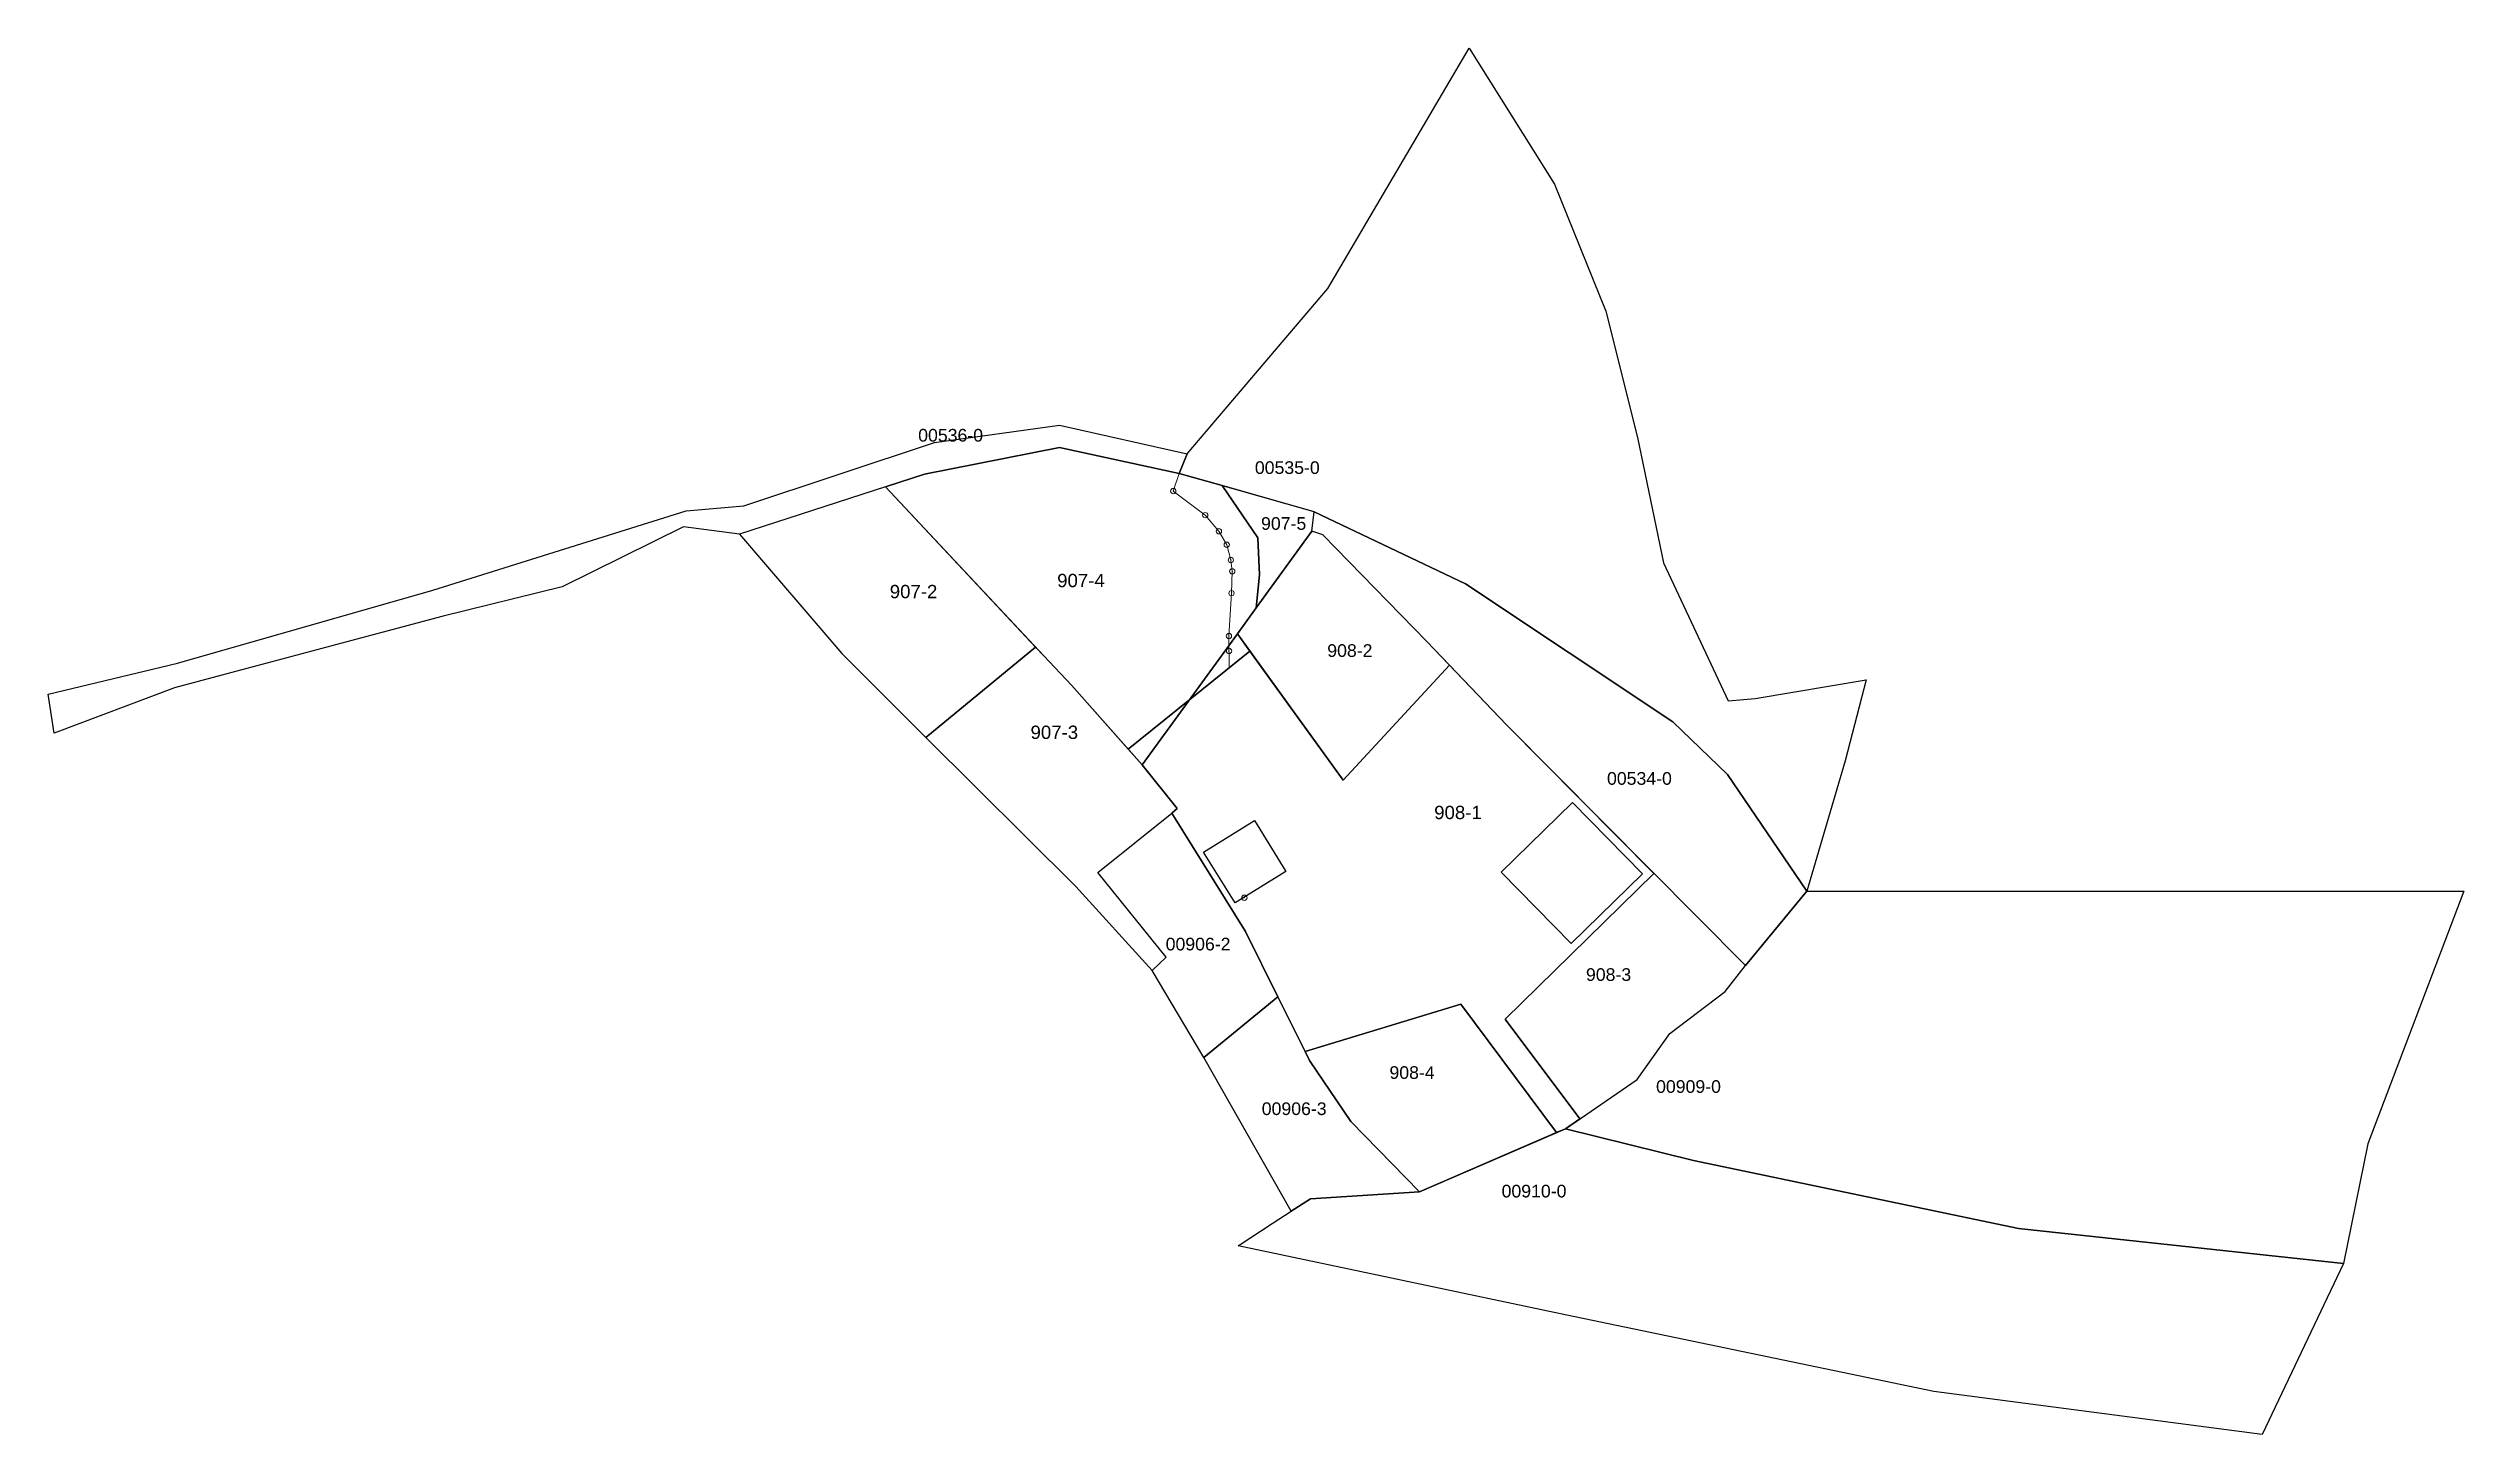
# Model space of a CAD drawing. Header units: metres. Extents: x 7510992 to 7511355, y 4693691 to 4693899.
import ezdxf
from ezdxf.enums import TextEntityAlignment as Align

# ---------------------------------------------------------------- set-up
doc = ezdxf.new("R2010")
doc.units = ezdxf.units.M
doc.header["$PDMODE"] = 32
doc.header["$PDSIZE"] = 0.8
doc.layers.add('gjendja faktike', color=3, linetype='Continuous', lineweight=0)
for name, color, linetype in [('nr parc fqinje', 8, 'Continuous'), ('nrParc', 7, 'Continuous'), ('objekt', 30, 'Continuous'), ('par-rregulluar', 5, 'Continuous'), ('parc fqinje', 8, 'Continuous'), ('parcBaze', 7, 'Continuous'), ('rregullimi', 3, 'Continuous')]:
    doc.layers.add(name, color=color, linetype=linetype)
doc.styles.get("Standard").update_dxf_attribs({"font": 'arial.ttf'})

# ---------------------------------------------------------------- blocks, each defined once
blk = doc.blocks.new('ACMAP_ANN_TEMPLATE_PIN-SUN')
blk.add_attdef('PIN', text='', height=1.9, rotation=45).set_placement((366708.21, 310584.18), align=Align.MIDDLE)

msp = doc.modelspace()

# ---------------------------------------------------------------- linework, layer by layer
at = {"layer": 'gjendja faktike', "flags": 128}
for points in [[(7511163.3, 4693837.9), (7511144.12, 4693842.23), (7511125.37, 4693839.63)], [(7511161.23, 4693832.32), (7511162.11, 4693834.97)], [(7511161.23, 4693832.32), (7511166.03, 4693828.7), (7511168.08, 4693826.29), (7511169.25, 4693824.26), (7511169.87, 4693821.96), (7511170.08, 4693820.28), (7511169.97, 4693816.99), (7511169.59, 4693810.54), (7511169.62, 4693805.79)]]:
    msp.add_lwpolyline(points, dxfattribs=at)
at = {"layer": 'gjendja faktike'}
for p in [(7511161.23, 4693832.32), (7511166.03, 4693828.7), (7511168.08, 4693826.29), (7511169.25, 4693824.26), (7511169.87, 4693821.96), (7511170.08, 4693820.28), (7511169.97, 4693816.99), (7511169.59, 4693810.54), (7511169.61, 4693808.31), (7511171.9, 4693771.26)]:
    msp.add_point(p, dxfattribs=at)
at = {"layer": 'objekt'}
for points in [[(7511173.41, 4693782.86), (7511178.15, 4693775.21), (7511170.5, 4693770.47), (7511165.76, 4693778.12)], [(7511221.19, 4693785.58), (7511231.68, 4693774.86), (7511220.96, 4693764.37), (7511210.47, 4693775.09)]]:
    msp.add_lwpolyline(points, close=True, dxfattribs=at)
at = {"layer": 'par-rregulluar', "flags": 128}
for points in [[(7511173.69, 4693814.79), (7511174.18, 4693819.72), (7511173.9, 4693825.32), (7511168.58, 4693833.13), (7511162.11, 4693834.97), (7511144.12, 4693838.87), (7511123.85, 4693834.86), (7511117.99, 4693832.96), (7511141.78, 4693807.57), (7511145.92, 4693803.16), (7511154.45, 4693793.55), (7511172.73, 4693808.3), (7511170.86, 4693810.89)], [(7511172.73, 4693808.3), (7511154.45, 4693793.55), (7511156.54, 4693791.19), (7511161.82, 4693784.66), (7511161.03, 4693783.96), (7511172.05, 4693766.18), (7511176.92, 4693756.39), (7511181.03, 4693748.16), (7511204.39, 4693755.27), (7511218.79, 4693736), (7511220.14, 4693736.58), (7511222.26, 4693738.04), (7511211.06, 4693753.05), (7511233.41, 4693774.92), (7511211.31, 4693797.15), (7511202.69, 4693806.16), (7511186.75, 4693788.93)]]:
    msp.add_lwpolyline(points, close=True, dxfattribs=at)
at = {"layer": 'parc fqinje'}
for points in [[(7511248.59, 4693801.16), (7511265.28, 4693803.97), (7511262.14, 4693791.83), (7511256.39, 4693772.22), (7511244.47, 4693789.78), (7511236.24, 4693797.69), (7511205.13, 4693818.39), (7511182.38, 4693829.22), (7511162.11, 4693834.97), (7511163.3, 4693837.9), (7511184.43, 4693862.71), (7511205.68, 4693898.8), (7511218.46, 4693878.42), (7511226.16, 4693859.35), (7511230.93, 4693840.38), (7511234.83, 4693821.53), (7511244.58, 4693800.83), (7511248.59, 4693801.16)], [(7511163.3, 4693837.9), (7511162.11, 4693834.97), (7511144.12, 4693838.87), (7511123.85, 4693834.86), (7511096.11, 4693825.87), (7511087.66, 4693826.95), (7511069.45, 4693817.96), (7511051.57, 4693813.52), (7511042.38, 4693811.07), (7511018.34, 4693804.68), (7511011.25, 4693802.79), (7510993.15, 4693795.96), (7510992.29, 4693801.82), (7511011.69, 4693806.47), (7511050.05, 4693817.42), (7511088.09, 4693829.34), (7511096.76, 4693830.1), (7511125.37, 4693839.63), (7511144.12, 4693842.23), (7511163.3, 4693837.9)], [(7511182.05, 4693826.3), (7511182.38, 4693829.22), (7511205.13, 4693818.39), (7511236.24, 4693797.69), (7511244.47, 4693789.78), (7511256.39, 4693772.22), (7511247.18, 4693761.06), (7511211.31, 4693797.15), (7511199.28, 4693809.72), (7511183.67, 4693825.76), (7511182.05, 4693826.3)], [(7511158.08, 4693760.31), (7511160.16, 4693762.35), (7511149.9, 4693775.06), (7511161.03, 4693783.96), (7511172.05, 4693766.18), (7511176.92, 4693756.39), (7511165.81, 4693747.25), (7511158.08, 4693760.31)], [(7511256.39, 4693772.22), (7511305.7, 4693772.22), (7511355.01, 4693772.22), (7511340.64, 4693734.29), (7511336.94, 4693716.32), (7511288.14, 4693721.61), (7511239.34, 4693731.82), (7511220.14, 4693736.58), (7511230.89, 4693743.98), (7511235.82, 4693750.85), (7511244.1, 4693757.19), (7511247.18, 4693761.06), (7511256.39, 4693772.22)], [(7511176.92, 4693756.39), (7511181.69, 4693746.84), (7511187.9, 4693737.64), (7511198.18, 4693727.11), (7511181.82, 4693726.04), (7511178.94, 4693724.18), (7511165.81, 4693747.25), (7511176.92, 4693756.39)], [(7511198.18, 4693727.11), (7511220.14, 4693736.58), (7511239.34, 4693731.82), (7511288.14, 4693721.61), (7511336.94, 4693716.32), (7511324.77, 4693690.64), (7511275.46, 4693697.12), (7511220.32, 4693708.57), (7511170.99, 4693718.97), (7511176.06, 4693722.32), (7511178.94, 4693724.18), (7511181.82, 4693726.04), (7511198.18, 4693727.11)]]:
    msp.add_lwpolyline(points, close=True, dxfattribs=at)
at = {"layer": 'parc fqinje', "flags": 128}
for points in [[(7511140.56, 4693808.88), (7511117.99, 4693832.96), (7511096.11, 4693825.87), (7511111.45, 4693807.93), (7511124.09, 4693795.34)], [(7511182.38, 4693829.22), (7511168.58, 4693833.14), (7511173.9, 4693825.32), (7511174.18, 4693819.72), (7511173.69, 4693814.79), (7511182.05, 4693826.3)], [(7511183.67, 4693825.76), (7511182.05, 4693826.3), (7511173.69, 4693814.79), (7511173.69, 4693814.79), (7511170.86, 4693810.89), (7511172.73, 4693808.3), (7511186.75, 4693788.93), (7511202.69, 4693806.16), (7511199.28, 4693809.72)], [(7511156.54, 4693791.19), (7511154.45, 4693793.55), (7511145.92, 4693803.16), (7511141.78, 4693807.57), (7511140.56, 4693808.88), (7511124.09, 4693795.34), (7511146.57, 4693772.95), (7511158.08, 4693760.31), (7511160.16, 4693762.35), (7511149.9, 4693775.06), (7511161.03, 4693783.96), (7511161.82, 4693784.66)]]:
    msp.add_lwpolyline(points, close=True, dxfattribs=at)
msp.add_lwpolyline([(7511140.56, 4693808.88), (7511124.09, 4693795.34)], dxfattribs=at)
at = {"layer": 'parc fqinje'}
msp.add_lwpolyline([(7511187.9, 4693737.64), (7511181.69, 4693746.84), (7511181.03, 4693748.16), (7511204.39, 4693755.27), (7511218.79, 4693736), (7511198.18, 4693727.11), (7511187.9, 4693737.64)], dxfattribs=at)
at = {"layer": 'parcBaze', "flags": 128}
for points in [[(7511123.85, 4693834.86), (7511144.12, 4693838.87), (7511162.11, 4693834.97), (7511168.58, 4693833.13), (7511173.9, 4693825.32), (7511174.18, 4693819.72), (7511173.69, 4693814.79), (7511170.86, 4693810.89), (7511156.54, 4693791.19), (7511145.92, 4693803.16), (7511141.78, 4693807.57), (7511117.99, 4693832.96), (7511123.85, 4693834.86)], [(7511172.05, 4693766.18), (7511161.03, 4693783.96), (7511161.82, 4693784.66), (7511156.54, 4693791.19), (7511170.86, 4693810.89), (7511186.75, 4693788.93), (7511202.69, 4693806.16), (7511211.31, 4693797.15), (7511233.41, 4693774.92), (7511211.06, 4693753.05), (7511222.26, 4693738.04), (7511220.14, 4693736.58), (7511218.79, 4693736), (7511204.39, 4693755.27), (7511181.03, 4693748.16), (7511176.92, 4693756.39), (7511172.05, 4693766.18)]]:
    msp.add_lwpolyline(points, dxfattribs=at)
at = {"layer": 'rregullimi', "flags": 128}
msp.add_lwpolyline([(7511172.73, 4693808.3), (7511154.45, 4693793.55)], dxfattribs=at)

# ---------------------------------------------------------------- block references
at = {"layer": 'nr parc fqinje'}
ref = msp.add_blockref('ACMAP_ANN_TEMPLATE_PIN-SUN', (7144419.58, 4383256.52), dxfattribs=at)
ref.add_attrib('PIN', '00536-0', dxfattribs={"layer": '0', "height": 1.9}).set_placement((7511127.79, 4693840.7), align=Align.MIDDLE)
ref = msp.add_blockref('ACMAP_ANN_TEMPLATE_PIN-SUN', (7144470.14, 4383251.66), dxfattribs=at)
ref.add_attrib('PIN', '00535-0', dxfattribs={"layer": '0', "height": 1.9}).set_placement((7511178.35, 4693835.84), align=Align.MIDDLE)
ref = msp.add_blockref('ACMAP_ANN_TEMPLATE_PIN-SUN', (7144523.03, 4383204.99), dxfattribs=at)
ref.add_attrib('PIN', '00534-0', dxfattribs={"layer": '0', "height": 1.9}).set_placement((7511231.23, 4693789.17), align=Align.MIDDLE)
ref = msp.add_blockref('ACMAP_ANN_TEMPLATE_PIN-SUN', (7144456.74, 4383180.12), dxfattribs=at)
ref.add_attrib('PIN', '00906-2', dxfattribs={"layer": '0', "height": 1.9}).set_placement((7511164.95, 4693764.3), align=Align.MIDDLE)
ref = msp.add_blockref('ACMAP_ANN_TEMPLATE_PIN-SUN', (7144530.39, 4383158.73), dxfattribs=at)
ref.add_attrib('PIN', '00909-0', dxfattribs={"layer": '0', "height": 1.9}).set_placement((7511238.6, 4693742.91), align=Align.MIDDLE)
ref = msp.add_blockref('ACMAP_ANN_TEMPLATE_PIN-SUN', (7144471.17, 4383155.4), dxfattribs=at)
ref.add_attrib('PIN', '00906-3', dxfattribs={"layer": '0', "height": 1.9}).set_placement((7511179.38, 4693739.58), align=Align.MIDDLE)
ref = msp.add_blockref('ACMAP_ANN_TEMPLATE_PIN-SUN', (7144507.19, 4383143.03), dxfattribs=at)
ref.add_attrib('PIN', '00910-0', dxfattribs={"layer": '0', "height": 1.9}).set_placement((7511215.4, 4693727.21), align=Align.MIDDLE)

# ---------------------------------------------------------------- texts
for s, height, p in [('907-5', 1.9, (7511174.41, 4693826.5)), ('907-2', 2, (7511118.65, 4693816.23)), ('908-2', 1.9, (7511184.35, 4693807.42)), ('907-3', 2, (7511139.79, 4693795.1)), ('908-3', 1.9, (7511223.2, 4693758.77)), ('908-4', 1.9, (7511193.69, 4693744.06))]:
    msp.add_text(s, height=height, dxfattribs=at).set_placement(p)
at = {"layer": 'nrParc'}
for s, p in [('907-4', (7511143.79, 4693817.89)), ('908-1', (7511200.41, 4693783.06))]:
    msp.add_text(s, height=2, dxfattribs=at).set_placement(p)

doc.saveas('drawing.dxf')
